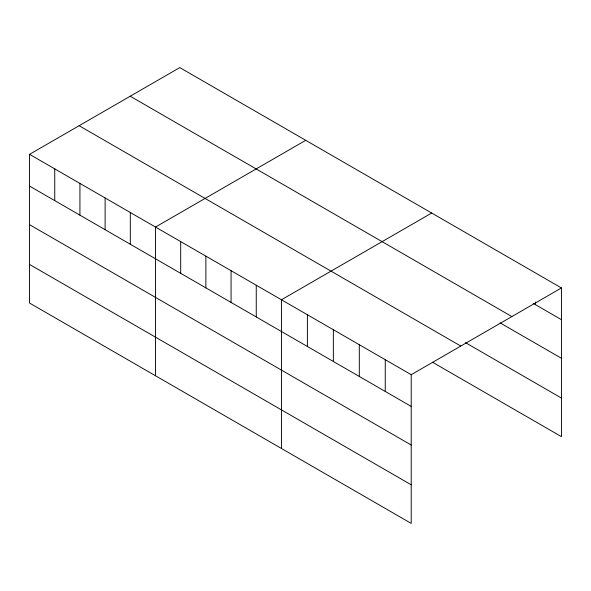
<?xml version="1.0" encoding="UTF-8"?>
<svg xmlns="http://www.w3.org/2000/svg" width="591" height="591" viewBox="0 0 591 591"><rect width="100%" height="100%" fill="white"/><g stroke="black" fill="none" stroke-linecap="round" stroke-linejoin="round"><path stroke-width="0.89" d="M29.55 154.34L411.21 374.687L411.21 523.404L29.55 303.05L29.55 154.34L179.79 67.596L561.45 287.95L561.45 436.66L432.472 362.194M305.739 140.311L155.499 227.055L155.499 375.765M431.689 213.026L281.442 299.77L281.442 448.48M411.21 374.687L561.45 287.95M533.141 303.338L561.45 319.687M130.212 96.222L511.872 316.569M500.104 322.871L561.45 358.286M465.501 342.662L561.45 398.061M79.128 125.713L460.788 346.06M29.55 186.076L411.21 406.423M29.55 224.676L411.21 445.03M29.55 264.45L411.21 484.797M535.498 301.979L535.498 304.697M385.258 359.705L385.258 391.441M359.306 344.723L359.306 376.46M333.354 329.734L333.354 361.478M307.394 314.752L307.394 346.489M256.258 285.224L256.258 316.961M231.066 270.685L231.066 302.422M205.875 256.139L205.875 287.876M180.683 241.593L180.683 273.338M130.308 212.509L130.308 244.246M105.117 197.97L105.117 229.707M79.925 183.424L79.925 215.161M54.741 168.878L54.741 200.622"/></g></svg>
